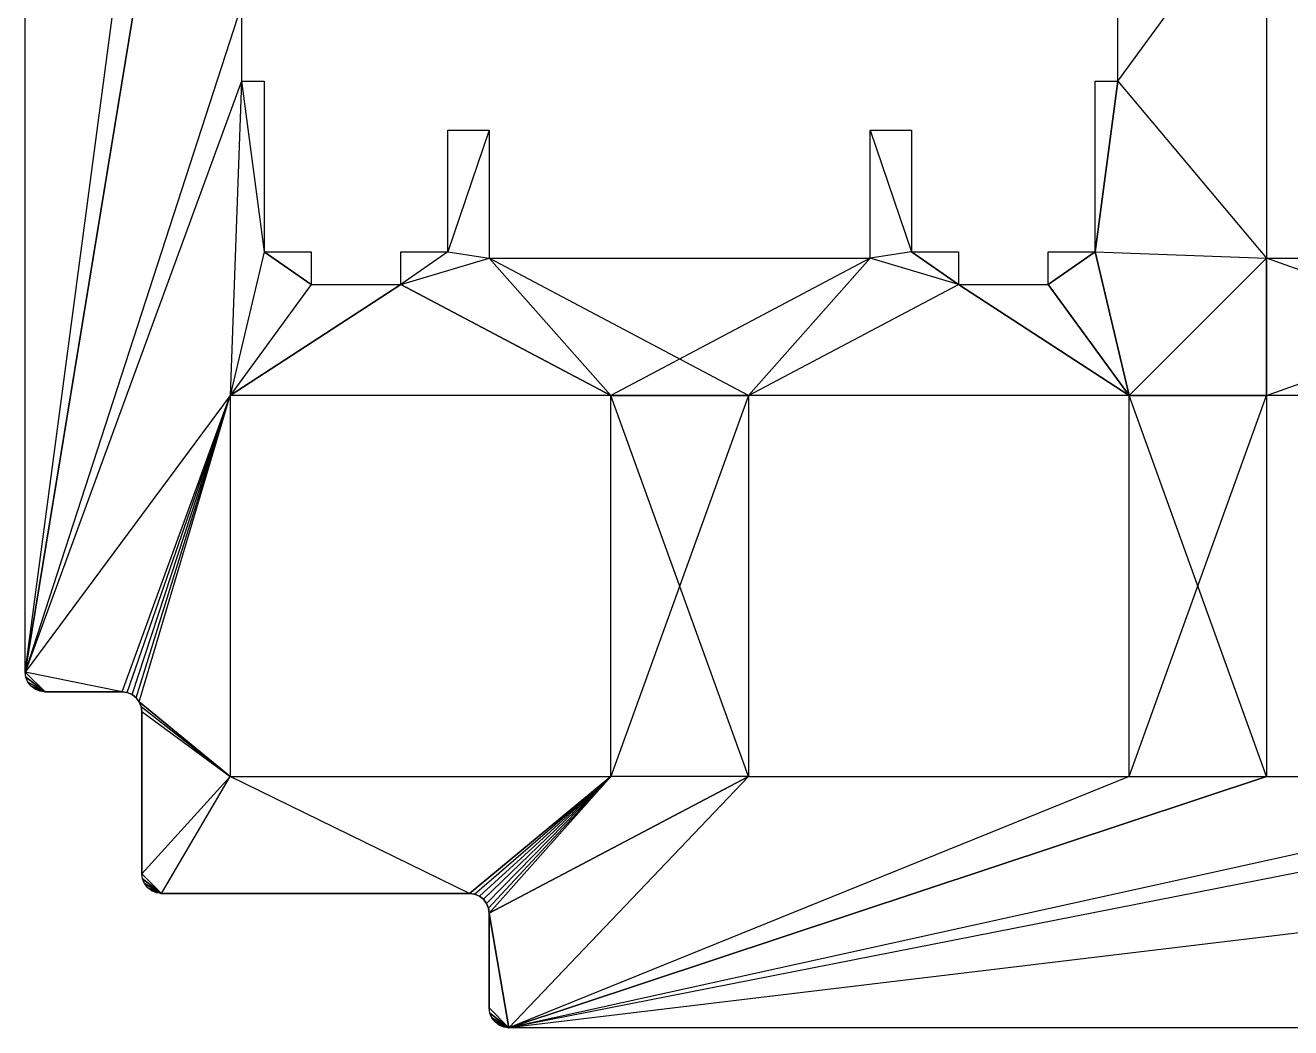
# Model space of a CAD drawing. Extents: x 0 to 157, y -131 to -5.
# Drawn here: x 0 to 44.85, y -130.69 to -95.17 of the extents above; entities that cross this region are included whole.
import ezdxf

# ---------------------------------------------------------------- set-up
doc = ezdxf.new("R2010")
doc.units = 0
doc.layers.add('NewKeebPlate_v2001', color=7, linetype='CONTINUOUS')

msp = doc.modelspace()

# ---------------------------------------------------------------- linework, layer by layer
at = {"layer": 'NewKeebPlate_v2001'}
for p, q in [((0, -118.095), (0, -10.7)), ((0, -118.095), (0, -10.7)), ((0, -118.095), (0, -10.7, 1.5)), ((0, -118.095, 1.5), (0, -10.7, 1.5)), ((0, -118.095), (0, -10.7, 1.5)), ((0, -118.095, 1.5), (0, -10.7, 1.5)), ((0, -118.095), (7.66642, -60.4162)), ((0, -118.095), (7.66642, -60.4162)), ((0, -118.095, 1.5), (7.66642, -60.4162, 1.5)), ((0, -118.095, 1.5), (7.66642, -60.4162, 1.5)), ((0, -118.095), (8.46295, -66.4625)), ((0, -118.095), (8.46295, -66.4625)), ((8.46295, -66.4625, 1.5), (0, -118.095, 1.5)), ((8.46295, -66.4625, 1.5), (0, -118.095, 1.5)), ((38.7188, -97.1571), (43.9985, -89.9247)), ((38.7188, -97.1571), (43.9985, -89.9247)), ((38.7188, -97.1571, 1.5), (43.9985, -89.9247, 1.5)), ((38.7188, -97.1571, 1.5), (43.9985, -89.9247, 1.5)), ((43.9985, -89.9247), (43.9985, -103.425)), ((43.9985, -89.9247), (43.9985, -103.425)), ((43.9985, -89.9247), (43.9985, -103.425, 1.5)), ((43.9985, -89.9247, 1.5), (43.9985, -103.425, 1.5)), ((43.9985, -89.9247), (43.9985, -103.425, 1.5)), ((43.9985, -89.9247, 1.5), (43.9985, -103.425, 1.5)), ((7.66642, -94.457), (0, -118.095)), ((7.66642, -94.457), (0, -118.095)), ((7.66642, -94.457, 1.5), (0, -118.095, 1.5)), ((7.66642, -94.457, 1.5), (0, -118.095, 1.5)), ((7.66642, -94.457), (7.66642, -97.1571)), ((7.66642, -94.457), (7.66642, -97.1571)), ((7.66642, -94.457), (7.66642, -97.1571, 1.5)), ((7.66642, -94.457, 1.5), (7.66642, -97.1571, 1.5)), ((7.66642, -94.457), (7.66642, -97.1571, 1.5)), ((7.66642, -94.457, 1.5), (7.66642, -97.1571, 1.5)), ((38.7188, -97.1571), (38.7188, -94.457)), ((38.7188, -97.1571), (38.7188, -94.457)), ((38.7188, -97.1571), (38.7188, -94.457, 1.5)), ((38.7188, -97.1571, 1.5), (38.7188, -94.457, 1.5)), ((38.7188, -97.1571), (38.7188, -94.457, 1.5)), ((38.7188, -97.1571, 1.5), (38.7188, -94.457, 1.5)), ((7.66642, -97.1571), (0, -118.095)), ((7.66642, -97.1571), (0, -118.095)), ((7.66642, -97.1571, 1.5), (0, -118.095, 1.5)), ((7.66642, -97.1571, 1.5), (0, -118.095, 1.5)), ((7.66642, -97.1571), (7.25754, -108.295)), ((7.66642, -97.1571), (7.25754, -108.295)), ((7.66642, -97.1571, 1.5), (7.25754, -108.295, 1.5)), ((7.66642, -97.1571, 1.5), (7.25754, -108.295, 1.5)), ((7.66642, -97.1571), (8.46295, -103.203)), ((7.66642, -97.1571), (8.46295, -103.203)), ((7.66642, -97.1571), (8.46295, -97.1571)), ((7.66642, -97.1571, 1.5), (7.66642, -97.1571)), ((7.66642, -97.1571), (8.46295, -97.1571)), ((7.66642, -97.1571), (8.46295, -97.1571, 1.5)), ((7.66642, -97.1571, 1.5), (8.46295, -97.1571, 1.5)), ((7.66642, -97.1571), (8.46295, -97.1571, 1.5)), ((7.66642, -97.1571, 1.5), (7.66642, -97.1571)), ((7.66642, -97.1571, 1.5), (8.46295, -97.1571, 1.5)), ((7.66642, -97.1571, 1.5), (8.46295, -103.203, 1.5)), ((7.66642, -97.1571, 1.5), (8.46295, -103.203, 1.5)), ((8.46295, -97.1571), (8.46295, -103.203)), ((8.46295, -97.1571, 1.5), (8.46295, -97.1571)), ((8.46295, -97.1571), (8.46295, -103.203)), ((8.46295, -97.1571), (8.46295, -103.203, 1.5)), ((8.46295, -97.1571, 1.5), (8.46295, -103.203, 1.5)), ((8.46295, -97.1571), (8.46295, -103.203, 1.5)), ((8.46295, -97.1571, 1.5), (8.46295, -97.1571)), ((8.46295, -97.1571, 1.5), (8.46295, -103.203, 1.5)), ((37.9232, -103.203), (38.7188, -97.1571)), ((37.9232, -97.1571), (38.7188, -97.1571)), ((37.9232, -103.203), (38.7188, -97.1571)), ((37.9232, -103.203), (37.9232, -97.1571)), ((37.9232, -97.1571, 1.5), (37.9232, -97.1571)), ((37.9232, -103.203), (37.9232, -97.1571)), ((37.9232, -103.203), (37.9232, -97.1571, 1.5)), ((37.9232, -103.203, 1.5), (37.9232, -97.1571, 1.5)), ((37.9232, -103.203), (37.9232, -97.1571, 1.5)), ((37.9232, -97.1571), (38.7188, -97.1571)), ((37.9232, -97.1571), (38.7188, -97.1571, 1.5)), ((37.9232, -97.1571, 1.5), (38.7188, -97.1571, 1.5)), ((37.9232, -97.1571), (38.7188, -97.1571, 1.5)), ((37.9232, -97.1571, 1.5), (37.9232, -97.1571)), ((38.7188, -97.1571, 1.5), (37.9232, -103.203, 1.5)), ((38.7188, -97.1571, 1.5), (37.9232, -103.203, 1.5)), ((37.9232, -97.1571, 1.5), (38.7188, -97.1571, 1.5)), ((37.9232, -103.203, 1.5), (37.9232, -97.1571, 1.5)), ((38.7188, -97.1571), (43.9985, -103.425)), ((38.7188, -97.1571), (43.9985, -103.425)), ((38.7188, -97.1571, 1.5), (38.7188, -97.1571)), ((38.7188, -97.1571, 1.5), (38.7188, -97.1571)), ((38.7188, -97.1571, 1.5), (43.9985, -103.425, 1.5)), ((38.7188, -97.1571, 1.5), (43.9985, -103.425, 1.5)), ((16.4428, -98.8929), (14.9722, -103.203)), ((14.9722, -103.203), (14.9722, -98.8929)), ((14.9722, -98.8929), (16.4428, -98.8929)), ((16.4428, -98.8929), (14.9722, -103.203)), ((14.9722, -98.8929, 1.5), (14.9722, -98.8929)), ((14.9722, -103.203), (14.9722, -98.8929)), ((14.9722, -103.203), (14.9722, -98.8929, 1.5)), ((14.9722, -103.203, 1.5), (14.9722, -98.8929, 1.5)), ((14.9722, -103.203), (14.9722, -98.8929, 1.5)), ((14.9722, -98.8929), (16.4428, -98.8929)), ((14.9722, -98.8929), (16.4428, -98.8929, 1.5)), ((14.9722, -98.8929, 1.5), (16.4428, -98.8929, 1.5)), ((14.9722, -98.8929), (16.4428, -98.8929, 1.5)), ((14.9722, -98.8929, 1.5), (14.9722, -98.8929)), ((16.4428, -98.8929, 1.5), (14.9722, -103.203, 1.5)), ((16.4428, -98.8929, 1.5), (14.9722, -103.203, 1.5)), ((14.9722, -98.8929, 1.5), (16.4428, -98.8929, 1.5)), ((14.9722, -103.203, 1.5), (14.9722, -98.8929, 1.5)), ((16.4428, -98.8929), (16.4428, -103.425)), ((16.4428, -98.8929, 1.5), (16.4428, -98.8929)), ((16.4428, -98.8929), (16.4428, -103.425)), ((16.4428, -98.8929), (16.4428, -103.425, 1.5)), ((16.4428, -98.8929, 1.5), (16.4428, -103.425, 1.5)), ((16.4428, -98.8929), (16.4428, -103.425, 1.5)), ((16.4428, -98.8929, 1.5), (16.4428, -98.8929)), ((16.4428, -98.8929, 1.5), (16.4428, -103.425, 1.5)), ((29.9434, -103.425), (29.9434, -98.8929)), ((29.9434, -98.8929), (31.414, -103.203)), ((29.9434, -98.8929), (31.414, -103.203)), ((29.9434, -98.8929), (31.414, -98.8929)), ((29.9434, -98.8929, 1.5), (29.9434, -98.8929)), ((29.9434, -103.425), (29.9434, -98.8929)), ((29.9434, -103.425), (29.9434, -98.8929, 1.5)), ((29.9434, -103.425, 1.5), (29.9434, -98.8929, 1.5)), ((29.9434, -103.425), (29.9434, -98.8929, 1.5)), ((29.9434, -98.8929), (31.414, -98.8929)), ((29.9434, -98.8929), (31.414, -98.8929, 1.5)), ((29.9434, -98.8929, 1.5), (31.414, -98.8929, 1.5)), ((29.9434, -98.8929), (31.414, -98.8929, 1.5)), ((29.9434, -98.8929, 1.5), (29.9434, -98.8929)), ((29.9434, -98.8929, 1.5), (31.414, -98.8929, 1.5)), ((29.9434, -98.8929, 1.5), (31.414, -103.203, 1.5)), ((29.9434, -98.8929, 1.5), (31.414, -103.203, 1.5)), ((29.9434, -103.425, 1.5), (29.9434, -98.8929, 1.5)), ((31.414, -98.8929), (31.414, -103.203)), ((31.414, -98.8929, 1.5), (31.414, -98.8929)), ((31.414, -98.8929), (31.414, -103.203)), ((31.414, -98.8929), (31.414, -103.203, 1.5)), ((31.414, -98.8929, 1.5), (31.414, -103.203, 1.5)), ((31.414, -98.8929), (31.414, -103.203, 1.5)), ((31.414, -98.8929, 1.5), (31.414, -98.8929)), ((31.414, -98.8929, 1.5), (31.414, -103.203, 1.5)), ((8.46295, -103.203), (7.25754, -108.295)), ((8.46295, -103.203), (7.25754, -108.295)), ((8.46295, -103.203, 1.5), (7.25754, -108.295, 1.5)), ((8.46295, -103.203, 1.5), (7.25754, -108.295, 1.5)), ((8.46295, -103.203), (10.1264, -104.361)), ((8.46295, -103.203), (10.1264, -104.361)), ((8.46295, -103.203), (10.1264, -103.203)), ((8.46295, -103.203, 1.5), (8.46295, -103.203)), ((8.46295, -103.203), (10.1264, -103.203)), ((8.46295, -103.203), (10.1264, -103.203, 1.5)), ((8.46295, -103.203, 1.5), (10.1264, -103.203, 1.5)), ((8.46295, -103.203), (10.1264, -103.203, 1.5)), ((8.46295, -103.203, 1.5), (8.46295, -103.203)), ((10.1264, -104.361, 1.5), (8.46295, -103.203, 1.5)), ((8.46295, -103.203, 1.5), (10.1264, -103.203, 1.5)), ((10.1264, -104.361, 1.5), (8.46295, -103.203, 1.5)), ((10.1264, -103.203), (10.1264, -104.361)), ((10.1264, -103.203, 1.5), (10.1264, -103.203)), ((10.1264, -103.203), (10.1264, -104.361)), ((10.1264, -103.203), (10.1264, -104.361, 1.5)), ((10.1264, -103.203, 1.5), (10.1264, -104.361, 1.5)), ((10.1264, -103.203), (10.1264, -104.361, 1.5)), ((10.1264, -103.203, 1.5), (10.1264, -103.203)), ((10.1264, -103.203, 1.5), (10.1264, -104.361, 1.5)), ((14.9722, -103.203), (13.3087, -104.361)), ((13.3087, -104.361), (13.3087, -103.203)), ((13.3087, -103.203), (14.9722, -103.203)), ((14.9722, -103.203), (13.3087, -104.361)), ((13.3087, -103.203, 1.5), (13.3087, -103.203)), ((13.3087, -104.361), (13.3087, -103.203)), ((13.3087, -104.361), (13.3087, -103.203, 1.5)), ((13.3087, -104.361, 1.5), (13.3087, -103.203, 1.5)), ((13.3087, -104.361), (13.3087, -103.203, 1.5)), ((13.3087, -103.203), (14.9722, -103.203)), ((13.3087, -103.203), (14.9722, -103.203, 1.5)), ((13.3087, -103.203, 1.5), (14.9722, -103.203, 1.5)), ((13.3087, -103.203), (14.9722, -103.203, 1.5)), ((13.3087, -103.203, 1.5), (13.3087, -103.203)), ((14.9722, -103.203, 1.5), (13.3087, -104.361, 1.5)), ((14.9722, -103.203, 1.5), (13.3087, -104.361, 1.5)), ((13.3087, -103.203, 1.5), (14.9722, -103.203, 1.5)), ((13.3087, -104.361, 1.5), (13.3087, -103.203, 1.5)), ((13.3087, -104.361), (16.4428, -103.425)), ((13.3087, -104.361), (16.4428, -103.425)), ((13.3087, -104.361, 1.5), (16.4428, -103.425, 1.5)), ((13.3087, -104.361, 1.5), (16.4428, -103.425, 1.5)), ((14.9722, -103.203), (16.4428, -103.425)), ((14.9722, -103.203), (16.4428, -103.425)), ((14.9722, -103.203, 1.5), (14.9722, -103.203)), ((14.9722, -103.203, 1.5), (14.9722, -103.203)), ((14.9722, -103.203, 1.5), (16.4428, -103.425, 1.5)), ((14.9722, -103.203, 1.5), (16.4428, -103.425, 1.5)), ((16.4428, -103.425), (20.7581, -108.295)), ((16.4428, -103.425), (20.7581, -108.295)), ((16.4428, -103.425), (29.9434, -103.425)), ((16.4428, -103.425, 1.5), (16.4428, -103.425)), ((16.4428, -103.425), (29.9434, -103.425)), ((16.4428, -103.425), (29.9434, -103.425, 1.5)), ((16.4428, -103.425, 1.5), (29.9434, -103.425, 1.5)), ((16.4428, -103.425), (29.9434, -103.425, 1.5)), ((16.4428, -103.425, 1.5), (16.4428, -103.425)), ((16.4428, -103.425, 1.5), (20.7581, -108.295, 1.5)), ((25.628, -108.295, 1.5), (16.4428, -103.425, 1.5)), ((16.4428, -103.425, 1.5), (29.9434, -103.425, 1.5)), ((25.628, -108.295, 1.5), (16.4428, -103.425, 1.5)), ((16.4428, -103.425, 1.5), (20.7581, -108.295, 1.5)), ((29.9434, -103.425), (20.7581, -108.295)), ((29.9434, -103.425), (20.7581, -108.295)), ((25.628, -108.295), (29.9434, -103.425)), ((25.628, -108.295), (29.9434, -103.425)), ((25.628, -108.295, 1.5), (29.9434, -103.425, 1.5)), ((25.628, -108.295, 1.5), (29.9434, -103.425, 1.5)), ((31.414, -103.203), (29.9434, -103.425)), ((31.414, -103.203), (29.9434, -103.425)), ((31.414, -103.203, 1.5), (29.9434, -103.425, 1.5)), ((31.414, -103.203, 1.5), (29.9434, -103.425, 1.5)), ((33.0775, -104.361), (29.9434, -103.425)), ((33.0775, -104.361), (29.9434, -103.425)), ((29.9434, -103.425, 1.5), (29.9434, -103.425)), ((29.9434, -103.425, 1.5), (29.9434, -103.425)), ((33.0775, -104.361, 1.5), (29.9434, -103.425, 1.5)), ((33.0775, -104.361, 1.5), (29.9434, -103.425, 1.5)), ((31.414, -103.203), (33.0775, -104.361)), ((31.414, -103.203), (33.0775, -104.361)), ((31.414, -103.203), (33.0775, -103.203)), ((31.414, -103.203, 1.5), (31.414, -103.203)), ((31.414, -103.203), (33.0775, -103.203)), ((31.414, -103.203), (33.0775, -103.203, 1.5)), ((31.414, -103.203, 1.5), (33.0775, -103.203, 1.5)), ((31.414, -103.203), (33.0775, -103.203, 1.5)), ((31.414, -103.203, 1.5), (31.414, -103.203)), ((33.0775, -104.361, 1.5), (31.414, -103.203, 1.5)), ((31.414, -103.203, 1.5), (33.0775, -103.203, 1.5)), ((33.0775, -104.361, 1.5), (31.414, -103.203, 1.5)), ((33.0775, -103.203), (33.0775, -104.361)), ((33.0775, -103.203, 1.5), (33.0775, -103.203)), ((33.0775, -103.203), (33.0775, -104.361)), ((33.0775, -103.203), (33.0775, -104.361, 1.5)), ((33.0775, -103.203, 1.5), (33.0775, -104.361, 1.5)), ((33.0775, -103.203), (33.0775, -104.361, 1.5)), ((33.0775, -103.203, 1.5), (33.0775, -103.203)), ((33.0775, -103.203, 1.5), (33.0775, -104.361, 1.5)), ((36.2597, -104.361), (37.9232, -103.203)), ((36.2597, -103.203), (37.9232, -103.203)), ((36.2597, -104.361), (37.9232, -103.203)), ((36.2597, -104.361), (36.2597, -103.203)), ((36.2597, -103.203, 1.5), (36.2597, -103.203)), ((36.2597, -104.361), (36.2597, -103.203)), ((36.2597, -104.361), (36.2597, -103.203, 1.5)), ((36.2597, -104.361, 1.5), (36.2597, -103.203, 1.5)), ((36.2597, -104.361), (36.2597, -103.203, 1.5)), ((36.2597, -103.203), (37.9232, -103.203)), ((36.2597, -103.203), (37.9232, -103.203, 1.5)), ((36.2597, -103.203, 1.5), (37.9232, -103.203, 1.5)), ((36.2597, -103.203), (37.9232, -103.203, 1.5)), ((36.2597, -103.203, 1.5), (36.2597, -103.203)), ((37.9232, -103.203, 1.5), (36.2597, -104.361, 1.5)), ((36.2597, -104.361, 1.5), (36.2597, -103.203, 1.5)), ((37.9232, -103.203, 1.5), (36.2597, -104.361, 1.5)), ((36.2597, -103.203, 1.5), (37.9232, -103.203, 1.5)), ((37.9232, -103.203), (43.9985, -103.425)), ((37.9232, -103.203), (39.1286, -108.295)), ((37.9232, -103.203), (39.1286, -108.295)), ((37.9232, -103.203), (43.9985, -103.425)), ((37.9232, -103.203, 1.5), (37.9232, -103.203)), ((37.9232, -103.203, 1.5), (37.9232, -103.203)), ((39.1286, -108.295, 1.5), (37.9232, -103.203, 1.5)), ((37.9232, -103.203, 1.5), (43.9985, -103.425, 1.5)), ((37.9232, -103.203, 1.5), (43.9985, -103.425, 1.5)), ((39.1286, -108.295, 1.5), (37.9232, -103.203, 1.5)), ((39.1286, -108.295), (43.9985, -103.425)), ((39.1286, -108.295), (43.9985, -103.425)), ((43.9985, -103.425, 1.5), (39.1286, -108.295, 1.5)), ((43.9985, -103.425, 1.5), (39.1286, -108.295, 1.5)), ((43.9985, -103.425), (43.9985, -108.295)), ((43.9985, -108.295), (57.4991, -103.425)), ((43.9985, -103.425), (43.9985, -108.295)), ((43.9985, -103.425), (57.4991, -103.425)), ((43.9985, -108.295), (57.4991, -103.425)), ((43.9985, -103.425, 1.5), (43.9985, -103.425)), ((43.9985, -103.425), (57.4991, -103.425)), ((43.9985, -103.425), (57.4991, -103.425, 1.5)), ((43.9985, -103.425, 1.5), (57.4991, -103.425, 1.5)), ((43.9985, -103.425), (57.4991, -103.425, 1.5)), ((43.9985, -103.425, 1.5), (43.9985, -103.425)), ((43.9985, -108.295, 1.5), (43.9985, -103.425, 1.5)), ((57.4991, -108.295, 1.5), (43.9985, -103.425, 1.5)), ((43.9985, -108.295, 1.5), (43.9985, -103.425, 1.5)), ((43.9985, -103.425, 1.5), (57.4991, -103.425, 1.5)), ((57.4991, -108.295, 1.5), (43.9985, -103.425, 1.5)), ((10.1264, -104.361), (7.25754, -108.295)), ((10.1264, -104.361), (7.25754, -108.295)), ((7.25754, -108.295), (13.3087, -104.361)), ((7.25754, -108.295), (13.3087, -104.361)), ((13.3087, -104.361, 1.5), (7.25754, -108.295, 1.5)), ((10.1264, -104.361, 1.5), (7.25754, -108.295, 1.5)), ((13.3087, -104.361, 1.5), (7.25754, -108.295, 1.5)), ((10.1264, -104.361, 1.5), (7.25754, -108.295, 1.5)), ((10.1264, -104.361), (13.3087, -104.361)), ((10.1264, -104.361, 1.5), (10.1264, -104.361)), ((10.1264, -104.361), (13.3087, -104.361)), ((10.1264, -104.361), (13.3087, -104.361, 1.5)), ((10.1264, -104.361, 1.5), (13.3087, -104.361, 1.5)), ((10.1264, -104.361), (13.3087, -104.361, 1.5)), ((10.1264, -104.361, 1.5), (10.1264, -104.361)), ((10.1264, -104.361, 1.5), (13.3087, -104.361, 1.5)), ((13.3087, -104.361), (20.7581, -108.295)), ((13.3087, -104.361), (20.7581, -108.295)), ((13.3087, -104.361, 1.5), (13.3087, -104.361)), ((13.3087, -104.361, 1.5), (13.3087, -104.361)), ((20.7581, -108.295, 1.5), (13.3087, -104.361, 1.5)), ((20.7581, -108.295, 1.5), (13.3087, -104.361, 1.5)), ((25.628, -108.295), (33.0775, -104.361)), ((25.628, -108.295), (33.0775, -104.361)), ((25.628, -108.295, 1.5), (33.0775, -104.361, 1.5)), ((25.628, -108.295, 1.5), (33.0775, -104.361, 1.5)), ((33.0775, -104.361), (39.1286, -108.295)), ((33.0775, -104.361), (39.1286, -108.295)), ((33.0775, -104.361), (36.2597, -104.361)), ((33.0775, -104.361, 1.5), (33.0775, -104.361)), ((33.0775, -104.361), (36.2597, -104.361)), ((33.0775, -104.361), (36.2597, -104.361, 1.5)), ((33.0775, -104.361, 1.5), (36.2597, -104.361, 1.5)), ((33.0775, -104.361), (36.2597, -104.361, 1.5)), ((33.0775, -104.361, 1.5), (33.0775, -104.361)), ((39.1286, -108.295, 1.5), (33.0775, -104.361, 1.5)), ((33.0775, -104.361, 1.5), (36.2597, -104.361, 1.5)), ((39.1286, -108.295, 1.5), (33.0775, -104.361, 1.5)), ((36.2597, -104.361), (39.1286, -108.295)), ((36.2597, -104.361), (39.1286, -108.295)), ((36.2597, -104.361, 1.5), (36.2597, -104.361)), ((36.2597, -104.361, 1.5), (36.2597, -104.361)), ((39.1286, -108.295, 1.5), (36.2597, -104.361, 1.5)), ((39.1286, -108.295, 1.5), (36.2597, -104.361, 1.5)), ((7.25754, -108.295), (0, -118.095)), ((7.25754, -108.295), (0, -118.095)), ((7.25754, -108.295, 1.5), (0, -118.095, 1.5)), ((7.25754, -108.295, 1.5), (0, -118.095, 1.5)), ((3.43269, -118.795), (7.25754, -108.295)), ((3.43269, -118.795), (7.25754, -108.295)), ((3.43269, -118.795, 1.5), (7.25754, -108.295, 1.5)), ((3.43269, -118.795, 1.5), (7.25754, -108.295, 1.5)), ((3.61386, -118.819), (7.25754, -108.295)), ((3.61386, -118.819), (7.25754, -108.295)), ((3.61386, -118.819, 1.5), (7.25754, -108.295, 1.5)), ((3.61386, -118.819, 1.5), (7.25754, -108.295, 1.5)), ((3.78269, -118.888), (7.25754, -108.295)), ((3.78269, -118.888), (7.25754, -108.295)), ((3.78269, -118.888, 1.5), (7.25754, -108.295, 1.5)), ((3.78269, -118.888, 1.5), (7.25754, -108.295, 1.5)), ((3.92766, -119), (7.25754, -108.295)), ((3.92766, -119), (7.25754, -108.295)), ((3.92766, -119, 1.5), (7.25754, -108.295, 1.5)), ((3.92766, -119, 1.5), (7.25754, -108.295, 1.5)), ((4.03891, -119.145), (7.25754, -108.295)), ((4.03891, -119.145), (7.25754, -108.295)), ((4.03891, -119.145, 1.5), (7.25754, -108.295, 1.5)), ((4.03891, -119.145, 1.5), (7.25754, -108.295, 1.5)), ((7.25754, -108.295), (7.25754, -121.796)), ((20.7581, -108.295), (7.25754, -108.295)), ((7.25754, -108.295), (7.25754, -121.796)), ((7.25754, -108.295), (7.25754, -121.796, 1.5)), ((7.25754, -108.295, 1.5), (7.25754, -121.796, 1.5)), ((7.25754, -108.295), (7.25754, -121.796, 1.5)), ((7.25754, -108.295), (7.25754, -108.295, 1.5)), ((7.25754, -108.295), (7.25754, -108.295, 1.5)), ((20.7581, -108.295), (7.25754, -108.295)), ((20.7581, -108.295), (7.25754, -108.295, 1.5)), ((20.7581, -108.295, 1.5), (7.25754, -108.295, 1.5)), ((20.7581, -108.295), (7.25754, -108.295, 1.5)), ((7.25754, -108.295, 1.5), (7.25754, -121.796, 1.5)), ((20.7581, -108.295, 1.5), (7.25754, -108.295, 1.5)), ((20.7581, -121.796), (20.7581, -108.295)), ((20.7581, -108.295), (25.628, -108.295)), ((25.628, -108.295), (20.7581, -121.796)), ((25.628, -108.295), (20.7581, -121.796)), ((20.7581, -108.295), (25.628, -108.295)), ((20.7581, -108.295, 1.5), (20.7581, -108.295)), ((20.7581, -121.796), (20.7581, -108.295)), ((20.7581, -121.796), (20.7581, -108.295, 1.5)), ((20.7581, -121.796, 1.5), (20.7581, -108.295, 1.5)), ((20.7581, -121.796), (20.7581, -108.295, 1.5)), ((20.7581, -108.295, 1.5), (20.7581, -108.295)), ((20.7581, -121.796, 1.5), (20.7581, -108.295, 1.5)), ((25.628, -121.796, 1.5), (20.7581, -108.295, 1.5)), ((25.628, -108.295, 1.5), (20.7581, -108.295, 1.5)), ((25.628, -121.796, 1.5), (20.7581, -108.295, 1.5)), ((25.628, -108.295, 1.5), (20.7581, -108.295, 1.5)), ((25.628, -108.295), (25.628, -121.796)), ((39.1286, -108.295), (25.628, -108.295)), ((25.628, -108.295), (25.628, -121.796)), ((25.628, -108.295), (25.628, -121.796, 1.5)), ((25.628, -108.295, 1.5), (25.628, -121.796, 1.5)), ((25.628, -108.295), (25.628, -121.796, 1.5)), ((25.628, -108.295), (25.628, -108.295, 1.5)), ((25.628, -108.295), (25.628, -108.295, 1.5)), ((39.1286, -108.295), (25.628, -108.295)), ((39.1286, -108.295), (25.628, -108.295, 1.5)), ((39.1286, -108.295, 1.5), (25.628, -108.295, 1.5)), ((39.1286, -108.295), (25.628, -108.295, 1.5)), ((25.628, -108.295, 1.5), (25.628, -121.796, 1.5)), ((39.1286, -108.295, 1.5), (25.628, -108.295, 1.5)), ((39.1286, -121.796), (43.9985, -108.295)), ((39.1286, -108.295), (43.9985, -108.295)), ((39.1286, -121.796), (43.9985, -108.295)), ((39.1286, -121.796), (39.1286, -108.295)), ((39.1286, -108.295), (43.9985, -108.295)), ((39.1286, -108.295, 1.5), (39.1286, -108.295)), ((39.1286, -121.796), (39.1286, -108.295)), ((39.1286, -121.796), (39.1286, -108.295, 1.5)), ((39.1286, -121.796, 1.5), (39.1286, -108.295, 1.5)), ((39.1286, -121.796), (39.1286, -108.295, 1.5)), ((39.1286, -108.295, 1.5), (39.1286, -108.295)), ((39.1286, -121.796, 1.5), (39.1286, -108.295, 1.5)), ((43.9985, -121.796, 1.5), (39.1286, -108.295, 1.5)), ((43.9985, -108.295, 1.5), (39.1286, -108.295, 1.5)), ((43.9985, -121.796, 1.5), (39.1286, -108.295, 1.5)), ((43.9985, -108.295, 1.5), (39.1286, -108.295, 1.5)), ((43.9985, -108.295), (43.9985, -121.796)), ((57.4991, -108.295), (43.9985, -108.295)), ((43.9985, -108.295), (43.9985, -121.796)), ((43.9985, -108.295), (43.9985, -121.796, 1.5)), ((43.9985, -108.295, 1.5), (43.9985, -121.796, 1.5)), ((43.9985, -108.295), (43.9985, -121.796, 1.5)), ((43.9985, -108.295), (43.9985, -108.295, 1.5)), ((43.9985, -108.295), (43.9985, -108.295, 1.5)), ((57.4991, -108.295), (43.9985, -108.295)), ((57.4991, -108.295), (43.9985, -108.295, 1.5)), ((57.4991, -108.295, 1.5), (43.9985, -108.295, 1.5)), ((57.4991, -108.295), (43.9985, -108.295, 1.5)), ((43.9985, -108.295, 1.5), (43.9985, -121.796, 1.5)), ((57.4991, -108.295, 1.5), (43.9985, -108.295, 1.5)), ((3.43269, -118.795), (0, -118.095)), ((0.7, -118.795), (0, -118.095)), ((3.43269, -118.795), (0, -118.095)), ((0.02385, -118.276), (0, -118.095)), ((0.7, -118.795), (0, -118.095)), ((0.02385, -118.276), (0, -118.095)), ((0.02385, -118.276, 1.5), (0, -118.095)), ((0, -118.095, 1.5), (0, -118.095)), ((0.02385, -118.276, 1.5), (0, -118.095)), ((0.02385, -118.276, 1.5), (0, -118.095, 1.5)), ((0, -118.095, 1.5), (0, -118.095)), ((0.02385, -118.276, 1.5), (0, -118.095, 1.5)), ((0.7, -118.795, 1.5), (0, -118.095, 1.5)), ((3.43269, -118.795, 1.5), (0, -118.095, 1.5)), ((0.7, -118.795, 1.5), (0, -118.095, 1.5)), ((3.43269, -118.795, 1.5), (0, -118.095, 1.5)), ((0.7, -118.795), (0.02385, -118.276)), ((0.09378, -118.445), (0.02385, -118.276)), ((0.7, -118.795), (0.02385, -118.276)), ((0.09378, -118.445), (0.02385, -118.276)), ((0.09378, -118.445, 1.5), (0.02385, -118.276)), ((0.02385, -118.276, 1.5), (0.02385, -118.276)), ((0.09378, -118.445, 1.5), (0.02385, -118.276)), ((0.09378, -118.445, 1.5), (0.02385, -118.276, 1.5)), ((0.02385, -118.276, 1.5), (0.02385, -118.276)), ((0.02385, -118.276, 1.5), (0.7, -118.795, 1.5)), ((0.02385, -118.276, 1.5), (0.7, -118.795, 1.5)), ((0.09378, -118.445, 1.5), (0.02385, -118.276, 1.5)), ((0.7, -118.795), (0.09378, -118.445)), ((0.20503, -118.59), (0.09378, -118.445)), ((0.7, -118.795), (0.09378, -118.445)), ((0.20503, -118.59), (0.09378, -118.445)), ((0.20503, -118.59, 1.5), (0.09378, -118.445)), ((0.09378, -118.445, 1.5), (0.09378, -118.445)), ((0.20503, -118.59, 1.5), (0.09378, -118.445)), ((0.20503, -118.59, 1.5), (0.09378, -118.445, 1.5)), ((0.09378, -118.445, 1.5), (0.09378, -118.445)), ((0.09378, -118.445, 1.5), (0.7, -118.795, 1.5)), ((0.09378, -118.445, 1.5), (0.7, -118.795, 1.5)), ((0.20503, -118.59, 1.5), (0.09378, -118.445, 1.5)), ((0.7, -118.795), (0.20503, -118.59)), ((0.35, -118.701), (0.20503, -118.59)), ((0.7, -118.795), (0.20503, -118.59)), ((0.35, -118.701), (0.20503, -118.59)), ((0.35, -118.701, 1.5), (0.20503, -118.59)), ((0.20503, -118.59, 1.5), (0.20503, -118.59)), ((0.35, -118.701, 1.5), (0.20503, -118.59)), ((0.35, -118.701, 1.5), (0.20503, -118.59, 1.5)), ((0.20503, -118.59, 1.5), (0.20503, -118.59)), ((0.20503, -118.59, 1.5), (0.7, -118.795, 1.5)), ((0.20503, -118.59, 1.5), (0.7, -118.795, 1.5)), ((0.35, -118.701, 1.5), (0.20503, -118.59, 1.5)), ((0.7, -118.795), (0.35, -118.701)), ((0.51883, -118.771), (0.35, -118.701)), ((0.7, -118.795), (0.35, -118.701)), ((0.51883, -118.771), (0.35, -118.701)), ((0.51883, -118.771, 1.5), (0.35, -118.701)), ((0.35, -118.701, 1.5), (0.35, -118.701)), ((0.51883, -118.771, 1.5), (0.35, -118.701)), ((0.51883, -118.771, 1.5), (0.35, -118.701, 1.5)), ((0.35, -118.701, 1.5), (0.35, -118.701)), ((0.35, -118.701, 1.5), (0.7, -118.795, 1.5)), ((0.35, -118.701, 1.5), (0.7, -118.795, 1.5)), ((0.51883, -118.771, 1.5), (0.35, -118.701, 1.5)), ((0.7, -118.795), (0.51883, -118.771)), ((0.7, -118.795), (0.51883, -118.771)), ((0.7, -118.795, 1.5), (0.51883, -118.771)), ((0.51883, -118.771, 1.5), (0.51883, -118.771)), ((0.7, -118.795, 1.5), (0.51883, -118.771)), ((0.7, -118.795, 1.5), (0.51883, -118.771, 1.5)), ((0.51883, -118.771, 1.5), (0.51883, -118.771)), ((0.7, -118.795, 1.5), (0.51883, -118.771, 1.5)), ((3.43269, -118.795), (0.7, -118.795)), ((0.7, -118.795), (0.7, -118.795, 1.5)), ((3.43269, -118.795, 1.5), (0.7, -118.795, 1.5)), ((0.7, -118.795, 1.5), (3.43269, -118.795)), ((3.43269, -118.795), (0.7, -118.795)), ((0.7, -118.795, 1.5), (3.43269, -118.795)), ((0.7, -118.795), (0.7, -118.795, 1.5)), ((3.43269, -118.795, 1.5), (0.7, -118.795, 1.5)), ((3.61386, -118.819, 1.5), (3.43269, -118.795, 1.5)), ((3.43269, -118.795, 1.5), (3.43269, -118.795)), ((3.43269, -118.795), (3.61386, -118.819, 1.5)), ((3.43269, -118.795), (3.61386, -118.819, 1.5)), ((3.61386, -118.819), (3.43269, -118.795)), ((3.61386, -118.819), (3.43269, -118.795)), ((3.43269, -118.795, 1.5), (3.43269, -118.795)), ((3.61386, -118.819, 1.5), (3.43269, -118.795, 1.5)), ((3.61386, -118.819), (3.61386, -118.819, 1.5)), ((3.78269, -118.888), (3.61386, -118.819)), ((3.78269, -118.888, 1.5), (3.61386, -118.819, 1.5)), ((3.61386, -118.819), (3.61386, -118.819, 1.5)), ((3.61386, -118.819), (3.78269, -118.888, 1.5)), ((3.61386, -118.819), (3.78269, -118.888, 1.5)), ((3.78269, -118.888), (3.61386, -118.819)), ((3.78269, -118.888, 1.5), (3.61386, -118.819, 1.5)), ((3.92766, -119), (3.78269, -118.888)), ((3.78269, -118.888), (3.78269, -118.888, 1.5)), ((3.92766, -119, 1.5), (3.78269, -118.888, 1.5)), ((3.78269, -118.888), (3.78269, -118.888, 1.5)), ((3.78269, -118.888), (3.92766, -119, 1.5)), ((3.78269, -118.888), (3.92766, -119, 1.5)), ((3.92766, -119), (3.78269, -118.888)), ((3.92766, -119, 1.5), (3.78269, -118.888, 1.5)), ((4.03891, -119.145), (3.92766, -119)), ((3.92766, -119), (3.92766, -119, 1.5)), ((4.03891, -119.145, 1.5), (3.92766, -119, 1.5)), ((3.92766, -119), (3.92766, -119, 1.5)), ((3.92766, -119), (4.03891, -119.145, 1.5)), ((3.92766, -119), (4.03891, -119.145, 1.5)), ((4.03891, -119.145), (3.92766, -119)), ((4.03891, -119.145, 1.5), (3.92766, -119, 1.5)), ((7.25754, -121.796), (4.03891, -119.145)), ((7.25754, -121.796), (4.03891, -119.145)), ((4.10884, -119.314), (4.03891, -119.145)), ((4.03891, -119.145), (4.03891, -119.145, 1.5)), ((4.10884, -119.314, 1.5), (4.03891, -119.145, 1.5)), ((4.03891, -119.145), (4.03891, -119.145, 1.5)), ((4.03891, -119.145), (4.10884, -119.314, 1.5)), ((4.03891, -119.145), (4.10884, -119.314, 1.5)), ((4.10884, -119.314), (4.03891, -119.145)), ((4.03891, -119.145, 1.5), (7.25754, -121.796, 1.5)), ((4.03891, -119.145, 1.5), (7.25754, -121.796, 1.5)), ((4.10884, -119.314, 1.5), (4.03891, -119.145, 1.5)), ((4.10884, -119.314), (7.25754, -121.796)), ((4.10884, -119.314), (7.25754, -121.796)), ((4.13269, -119.495), (4.10884, -119.314)), ((4.10884, -119.314), (4.10884, -119.314, 1.5)), ((4.13269, -119.495, 1.5), (4.10884, -119.314, 1.5)), ((4.10884, -119.314), (4.10884, -119.314, 1.5)), ((4.10884, -119.314), (4.13269, -119.495, 1.5)), ((4.10884, -119.314), (4.13269, -119.495, 1.5)), ((4.13269, -119.495), (4.10884, -119.314)), ((4.10884, -119.314, 1.5), (7.25754, -121.796, 1.5)), ((4.10884, -119.314, 1.5), (7.25754, -121.796, 1.5)), ((4.13269, -119.495, 1.5), (4.10884, -119.314, 1.5)), ((4.13269, -125.239), (4.13269, -119.495)), ((4.13269, -119.495), (7.25754, -121.796)), ((4.13269, -119.495), (7.25754, -121.796)), ((4.13269, -125.239, 1.5), (4.13269, -119.495, 1.5)), ((4.13269, -119.495, 1.5), (4.13269, -125.239)), ((4.13269, -125.239), (4.13269, -119.495)), ((4.13269, -119.495, 1.5), (4.13269, -125.239)), ((4.13269, -119.495, 1.5), (4.13269, -119.495)), ((4.13269, -119.495, 1.5), (4.13269, -119.495)), ((4.13269, -119.495, 1.5), (7.25754, -121.796, 1.5)), ((4.13269, -119.495, 1.5), (7.25754, -121.796, 1.5)), ((4.13269, -125.239, 1.5), (4.13269, -119.495, 1.5)), ((4.13269, -125.239), (7.25754, -121.796)), ((4.13269, -125.239), (7.25754, -121.796)), ((4.13269, -125.239, 1.5), (7.25754, -121.796, 1.5)), ((4.13269, -125.239, 1.5), (7.25754, -121.796, 1.5)), ((4.83269, -125.939), (7.25754, -121.796)), ((4.83269, -125.939), (7.25754, -121.796)), ((4.83269, -125.939, 1.5), (7.25754, -121.796, 1.5)), ((4.83269, -125.939, 1.5), (7.25754, -121.796, 1.5)), ((7.25754, -121.796), (20.7581, -121.796)), ((15.7428, -125.939), (7.25754, -121.796)), ((15.7428, -125.939), (7.25754, -121.796)), ((7.25754, -121.796, 1.5), (7.25754, -121.796)), ((7.25754, -121.796), (20.7581, -121.796)), ((7.25754, -121.796), (20.7581, -121.796, 1.5)), ((7.25754, -121.796, 1.5), (20.7581, -121.796, 1.5)), ((7.25754, -121.796), (20.7581, -121.796, 1.5)), ((7.25754, -121.796, 1.5), (7.25754, -121.796)), ((15.7428, -125.939, 1.5), (7.25754, -121.796, 1.5)), ((7.25754, -121.796, 1.5), (20.7581, -121.796, 1.5)), ((15.7428, -125.939, 1.5), (7.25754, -121.796, 1.5)), ((20.7581, -121.796), (15.7428, -125.939)), ((20.7581, -121.796), (15.7428, -125.939)), ((15.7428, -125.939, 1.5), (20.7581, -121.796, 1.5)), ((15.7428, -125.939, 1.5), (20.7581, -121.796, 1.5)), ((15.9239, -125.963), (20.7581, -121.796)), ((15.9239, -125.963), (20.7581, -121.796)), ((15.9239, -125.963, 1.5), (20.7581, -121.796, 1.5)), ((15.9239, -125.963, 1.5), (20.7581, -121.796, 1.5)), ((16.0928, -126.033), (20.7581, -121.796)), ((16.0928, -126.033), (20.7581, -121.796)), ((16.0928, -126.033, 1.5), (20.7581, -121.796, 1.5)), ((16.0928, -126.033, 1.5), (20.7581, -121.796, 1.5)), ((16.2378, -126.144), (20.7581, -121.796)), ((16.2378, -126.144), (20.7581, -121.796)), ((16.2378, -126.144, 1.5), (20.7581, -121.796, 1.5)), ((16.2378, -126.144, 1.5), (20.7581, -121.796, 1.5)), ((16.349, -126.289), (20.7581, -121.796)), ((16.349, -126.289), (20.7581, -121.796)), ((16.349, -126.289, 1.5), (20.7581, -121.796, 1.5)), ((16.349, -126.289, 1.5), (20.7581, -121.796, 1.5)), ((16.4189, -126.458), (20.7581, -121.796)), ((16.4189, -126.458), (20.7581, -121.796)), ((16.4189, -126.458, 1.5), (20.7581, -121.796, 1.5)), ((16.4189, -126.458, 1.5), (20.7581, -121.796, 1.5)), ((16.4428, -126.639), (20.7581, -121.796)), ((25.628, -121.796), (16.4428, -126.639)), ((25.628, -121.796), (16.4428, -126.639)), ((16.4428, -126.639), (20.7581, -121.796)), ((16.4428, -126.639, 1.5), (20.7581, -121.796, 1.5)), ((16.4428, -126.639, 1.5), (20.7581, -121.796, 1.5)), ((16.4428, -126.639, 1.5), (25.628, -121.796, 1.5)), ((16.4428, -126.639, 1.5), (25.628, -121.796, 1.5)), ((25.628, -121.796), (17.1428, -130.695)), ((25.628, -121.796), (17.1428, -130.695)), ((39.1286, -121.796), (17.1428, -130.695)), ((43.9985, -121.796), (17.1428, -130.695)), ((39.1286, -121.796), (17.1428, -130.695)), ((57.4991, -121.796), (17.1428, -130.695)), ((43.9985, -121.796), (17.1428, -130.695)), ((57.4991, -121.796), (17.1428, -130.695)), ((62.3689, -121.796), (17.1428, -130.695)), ((62.3689, -121.796), (17.1428, -130.695)), ((17.1428, -130.695, 1.5), (25.628, -121.796, 1.5)), ((62.3689, -121.796, 1.5), (17.1428, -130.695, 1.5)), ((57.4991, -121.796, 1.5), (17.1428, -130.695, 1.5)), ((62.3689, -121.796, 1.5), (17.1428, -130.695, 1.5)), ((17.1428, -130.695, 1.5), (43.9985, -121.796, 1.5)), ((39.1286, -121.796, 1.5), (17.1428, -130.695, 1.5)), ((17.1428, -130.695, 1.5), (25.628, -121.796, 1.5)), ((39.1286, -121.796, 1.5), (17.1428, -130.695, 1.5)), ((57.4991, -121.796, 1.5), (17.1428, -130.695, 1.5)), ((17.1428, -130.695, 1.5), (43.9985, -121.796, 1.5)), ((25.628, -121.796), (20.7581, -121.796)), ((25.628, -121.796), (20.7581, -121.796)), ((20.7581, -121.796, 1.5), (20.7581, -121.796)), ((20.7581, -121.796, 1.5), (20.7581, -121.796)), ((25.628, -121.796, 1.5), (20.7581, -121.796, 1.5)), ((25.628, -121.796, 1.5), (20.7581, -121.796, 1.5)), ((25.628, -121.796), (39.1286, -121.796)), ((25.628, -121.796, 1.5), (25.628, -121.796)), ((25.628, -121.796), (39.1286, -121.796)), ((25.628, -121.796), (39.1286, -121.796, 1.5)), ((25.628, -121.796, 1.5), (39.1286, -121.796, 1.5)), ((25.628, -121.796), (39.1286, -121.796, 1.5)), ((25.628, -121.796, 1.5), (25.628, -121.796)), ((25.628, -121.796, 1.5), (39.1286, -121.796, 1.5)), ((39.1286, -121.796), (43.9985, -121.796)), ((39.1286, -121.796), (43.9985, -121.796)), ((39.1286, -121.796, 1.5), (39.1286, -121.796)), ((39.1286, -121.796, 1.5), (39.1286, -121.796)), ((39.1286, -121.796, 1.5), (43.9985, -121.796, 1.5)), ((39.1286, -121.796, 1.5), (43.9985, -121.796, 1.5)), ((43.9985, -121.796), (57.4991, -121.796)), ((43.9985, -121.796, 1.5), (43.9985, -121.796)), ((43.9985, -121.796), (57.4991, -121.796)), ((43.9985, -121.796), (57.4991, -121.796, 1.5)), ((43.9985, -121.796, 1.5), (57.4991, -121.796, 1.5)), ((43.9985, -121.796), (57.4991, -121.796, 1.5)), ((43.9985, -121.796, 1.5), (43.9985, -121.796)), ((43.9985, -121.796, 1.5), (57.4991, -121.796, 1.5)), ((83.6083, -122.731), (17.1428, -130.695)), ((83.6083, -122.731), (17.1428, -130.695)), ((83.6083, -122.731, 1.5), (17.1428, -130.695, 1.5)), ((83.6083, -122.731, 1.5), (17.1428, -130.695, 1.5)), ((4.83269, -125.939), (4.13269, -125.239)), ((4.15654, -125.42), (4.13269, -125.239)), ((4.83269, -125.939), (4.13269, -125.239)), ((4.15654, -125.42), (4.13269, -125.239)), ((4.15654, -125.42, 1.5), (4.13269, -125.239)), ((4.13269, -125.239, 1.5), (4.13269, -125.239)), ((4.15654, -125.42, 1.5), (4.13269, -125.239)), ((4.15654, -125.42, 1.5), (4.13269, -125.239, 1.5)), ((4.13269, -125.239, 1.5), (4.13269, -125.239)), ((4.13269, -125.239, 1.5), (4.83269, -125.939, 1.5)), ((4.13269, -125.239, 1.5), (4.83269, -125.939, 1.5)), ((4.15654, -125.42, 1.5), (4.13269, -125.239, 1.5)), ((4.83269, -125.939), (4.15654, -125.42)), ((4.22647, -125.589), (4.15654, -125.42)), ((4.83269, -125.939), (4.15654, -125.42)), ((4.22647, -125.589), (4.15654, -125.42)), ((4.22647, -125.589, 1.5), (4.15654, -125.42)), ((4.15654, -125.42, 1.5), (4.15654, -125.42)), ((4.22647, -125.589, 1.5), (4.15654, -125.42)), ((4.22647, -125.589, 1.5), (4.15654, -125.42, 1.5)), ((4.15654, -125.42, 1.5), (4.15654, -125.42)), ((4.15654, -125.42, 1.5), (4.83269, -125.939, 1.5)), ((4.15654, -125.42, 1.5), (4.83269, -125.939, 1.5)), ((4.22647, -125.589, 1.5), (4.15654, -125.42, 1.5)), ((4.83269, -125.939), (4.22647, -125.589)), ((4.33771, -125.734), (4.22647, -125.589)), ((4.83269, -125.939), (4.22647, -125.589)), ((4.33771, -125.734), (4.22647, -125.589)), ((4.33771, -125.734, 1.5), (4.22647, -125.589)), ((4.22647, -125.589, 1.5), (4.22647, -125.589)), ((4.33771, -125.734, 1.5), (4.22647, -125.589)), ((4.33771, -125.734, 1.5), (4.22647, -125.589, 1.5)), ((4.22647, -125.589, 1.5), (4.22647, -125.589)), ((4.22647, -125.589, 1.5), (4.83269, -125.939, 1.5)), ((4.22647, -125.589, 1.5), (4.83269, -125.939, 1.5)), ((4.33771, -125.734, 1.5), (4.22647, -125.589, 1.5)), ((4.83269, -125.939), (4.33771, -125.734)), ((4.48269, -125.845), (4.33771, -125.734)), ((4.83269, -125.939), (4.33771, -125.734)), ((4.48269, -125.845), (4.33771, -125.734)), ((4.48269, -125.845, 1.5), (4.33771, -125.734)), ((4.33771, -125.734, 1.5), (4.33771, -125.734)), ((4.48269, -125.845, 1.5), (4.33771, -125.734)), ((4.48269, -125.845, 1.5), (4.33771, -125.734, 1.5)), ((4.33771, -125.734, 1.5), (4.33771, -125.734)), ((4.33771, -125.734, 1.5), (4.83269, -125.939, 1.5)), ((4.33771, -125.734, 1.5), (4.83269, -125.939, 1.5)), ((4.48269, -125.845, 1.5), (4.33771, -125.734, 1.5)), ((4.83269, -125.939), (4.48269, -125.845)), ((4.65151, -125.915), (4.48269, -125.845)), ((4.83269, -125.939), (4.48269, -125.845)), ((4.65151, -125.915), (4.48269, -125.845)), ((4.65151, -125.915, 1.5), (4.48269, -125.845)), ((4.48269, -125.845, 1.5), (4.48269, -125.845)), ((4.65151, -125.915, 1.5), (4.48269, -125.845)), ((4.65151, -125.915, 1.5), (4.48269, -125.845, 1.5)), ((4.48269, -125.845, 1.5), (4.48269, -125.845)), ((4.48269, -125.845, 1.5), (4.83269, -125.939, 1.5)), ((4.48269, -125.845, 1.5), (4.83269, -125.939, 1.5)), ((4.65151, -125.915, 1.5), (4.48269, -125.845, 1.5)), ((4.83269, -125.939), (4.65151, -125.915)), ((4.83269, -125.939), (4.65151, -125.915)), ((4.83269, -125.939, 1.5), (4.65151, -125.915)), ((4.65151, -125.915, 1.5), (4.65151, -125.915)), ((4.83269, -125.939, 1.5), (4.65151, -125.915)), ((4.83269, -125.939, 1.5), (4.65151, -125.915, 1.5)), ((4.65151, -125.915, 1.5), (4.65151, -125.915)), ((4.83269, -125.939, 1.5), (4.65151, -125.915, 1.5)), ((15.7428, -125.939), (4.83269, -125.939)), ((4.83269, -125.939), (4.83269, -125.939, 1.5)), ((15.7428, -125.939, 1.5), (4.83269, -125.939, 1.5)), ((4.83269, -125.939, 1.5), (15.7428, -125.939)), ((15.7428, -125.939), (4.83269, -125.939)), ((4.83269, -125.939, 1.5), (15.7428, -125.939)), ((4.83269, -125.939), (4.83269, -125.939, 1.5)), ((15.7428, -125.939, 1.5), (4.83269, -125.939, 1.5)), ((15.9239, -125.963, 1.5), (15.7428, -125.939, 1.5)), ((15.7428, -125.939, 1.5), (15.7428, -125.939)), ((15.7428, -125.939), (15.9239, -125.963, 1.5)), ((15.7428, -125.939), (15.9239, -125.963, 1.5)), ((15.9239, -125.963), (15.7428, -125.939)), ((15.9239, -125.963), (15.7428, -125.939)), ((15.7428, -125.939, 1.5), (15.7428, -125.939)), ((15.9239, -125.963, 1.5), (15.7428, -125.939, 1.5)), ((15.9239, -125.963), (15.9239, -125.963, 1.5)), ((16.0928, -126.033), (15.9239, -125.963)), ((16.0928, -126.033, 1.5), (15.9239, -125.963, 1.5)), ((15.9239, -125.963), (15.9239, -125.963, 1.5)), ((15.9239, -125.963), (16.0928, -126.033, 1.5)), ((15.9239, -125.963), (16.0928, -126.033, 1.5)), ((16.0928, -126.033), (15.9239, -125.963)), ((16.0928, -126.033, 1.5), (15.9239, -125.963, 1.5)), ((16.2378, -126.144), (16.0928, -126.033)), ((16.0928, -126.033), (16.0928, -126.033, 1.5)), ((16.2378, -126.144, 1.5), (16.0928, -126.033, 1.5)), ((16.0928, -126.033), (16.0928, -126.033, 1.5)), ((16.0928, -126.033), (16.2378, -126.144, 1.5)), ((16.0928, -126.033), (16.2378, -126.144, 1.5)), ((16.2378, -126.144), (16.0928, -126.033)), ((16.2378, -126.144, 1.5), (16.0928, -126.033, 1.5)), ((16.349, -126.289), (16.2378, -126.144)), ((16.2378, -126.144), (16.2378, -126.144, 1.5)), ((16.349, -126.289, 1.5), (16.2378, -126.144, 1.5)), ((16.2378, -126.144), (16.2378, -126.144, 1.5)), ((16.2378, -126.144), (16.349, -126.289, 1.5)), ((16.2378, -126.144), (16.349, -126.289, 1.5)), ((16.349, -126.289), (16.2378, -126.144)), ((16.349, -126.289, 1.5), (16.2378, -126.144, 1.5)), ((16.4189, -126.458), (16.349, -126.289)), ((16.349, -126.289), (16.349, -126.289, 1.5)), ((16.4189, -126.458, 1.5), (16.349, -126.289, 1.5)), ((16.349, -126.289), (16.349, -126.289, 1.5)), ((16.349, -126.289), (16.4189, -126.458, 1.5)), ((16.349, -126.289), (16.4189, -126.458, 1.5)), ((16.4189, -126.458), (16.349, -126.289)), ((16.4189, -126.458, 1.5), (16.349, -126.289, 1.5)), ((16.4428, -126.639), (16.4189, -126.458)), ((16.4189, -126.458), (16.4189, -126.458, 1.5)), ((16.4428, -126.639, 1.5), (16.4189, -126.458, 1.5)), ((16.4189, -126.458), (16.4189, -126.458, 1.5)), ((16.4189, -126.458), (16.4428, -126.639, 1.5)), ((16.4189, -126.458), (16.4428, -126.639, 1.5)), ((16.4428, -126.639), (16.4189, -126.458)), ((16.4428, -126.639, 1.5), (16.4189, -126.458, 1.5)), ((17.1428, -130.695), (16.4428, -126.639)), ((16.4428, -129.995), (16.4428, -126.639)), ((17.1428, -130.695), (16.4428, -126.639)), ((16.4428, -129.995, 1.5), (16.4428, -126.639, 1.5)), ((16.4428, -126.639, 1.5), (16.4428, -129.995)), ((16.4428, -129.995), (16.4428, -126.639)), ((16.4428, -126.639, 1.5), (16.4428, -129.995)), ((16.4428, -126.639, 1.5), (16.4428, -126.639)), ((16.4428, -126.639, 1.5), (16.4428, -126.639)), ((16.4428, -126.639, 1.5), (17.1428, -130.695, 1.5)), ((16.4428, -126.639, 1.5), (17.1428, -130.695, 1.5)), ((16.4428, -129.995, 1.5), (16.4428, -126.639, 1.5)), ((17.1428, -130.695), (16.4428, -129.995)), ((16.4666, -130.177), (16.4428, -129.995)), ((17.1428, -130.695), (16.4428, -129.995)), ((16.4666, -130.177), (16.4428, -129.995)), ((16.4666, -130.177, 1.5), (16.4428, -129.995)), ((16.4428, -129.995, 1.5), (16.4428, -129.995)), ((16.4666, -130.177, 1.5), (16.4428, -129.995)), ((16.4666, -130.177, 1.5), (16.4428, -129.995, 1.5)), ((16.4428, -129.995, 1.5), (16.4428, -129.995)), ((16.4428, -129.995, 1.5), (17.1428, -130.695, 1.5)), ((16.4428, -129.995, 1.5), (17.1428, -130.695, 1.5)), ((16.4666, -130.177, 1.5), (16.4428, -129.995, 1.5)), ((17.1428, -130.695), (16.4666, -130.177)), ((16.5366, -130.345), (16.4666, -130.177)), ((17.1428, -130.695), (16.4666, -130.177)), ((16.5366, -130.345), (16.4666, -130.177)), ((16.5366, -130.345, 1.5), (16.4666, -130.177)), ((16.4666, -130.177, 1.5), (16.4666, -130.177)), ((16.5366, -130.345, 1.5), (16.4666, -130.177)), ((16.5366, -130.345, 1.5), (16.4666, -130.177, 1.5)), ((16.4666, -130.177, 1.5), (16.4666, -130.177)), ((16.4666, -130.177, 1.5), (17.1428, -130.695, 1.5)), ((16.4666, -130.177, 1.5), (17.1428, -130.695, 1.5)), ((16.5366, -130.345, 1.5), (16.4666, -130.177, 1.5)), ((17.1428, -130.695), (16.5366, -130.345)), ((16.6478, -130.49), (16.5366, -130.345)), ((17.1428, -130.695), (16.5366, -130.345)), ((16.6478, -130.49), (16.5366, -130.345)), ((16.6478, -130.49, 1.5), (16.5366, -130.345)), ((16.5366, -130.345, 1.5), (16.5366, -130.345)), ((16.6478, -130.49, 1.5), (16.5366, -130.345)), ((16.6478, -130.49, 1.5), (16.5366, -130.345, 1.5)), ((16.5366, -130.345, 1.5), (16.5366, -130.345)), ((16.5366, -130.345, 1.5), (17.1428, -130.695, 1.5)), ((16.5366, -130.345, 1.5), (17.1428, -130.695, 1.5)), ((16.6478, -130.49, 1.5), (16.5366, -130.345, 1.5)), ((17.1428, -130.695), (16.6478, -130.49)), ((16.7928, -130.602), (16.6478, -130.49)), ((17.1428, -130.695), (16.6478, -130.49)), ((16.7928, -130.602), (16.6478, -130.49)), ((16.7928, -130.602, 1.5), (16.6478, -130.49)), ((16.6478, -130.49, 1.5), (16.6478, -130.49)), ((16.7928, -130.602, 1.5), (16.6478, -130.49)), ((16.7928, -130.602, 1.5), (16.6478, -130.49, 1.5)), ((16.6478, -130.49, 1.5), (16.6478, -130.49)), ((16.6478, -130.49, 1.5), (17.1428, -130.695, 1.5)), ((16.6478, -130.49, 1.5), (17.1428, -130.695, 1.5)), ((16.7928, -130.602, 1.5), (16.6478, -130.49, 1.5)), ((17.1428, -130.695), (16.7928, -130.602)), ((16.9616, -130.672), (16.7928, -130.602)), ((17.1428, -130.695), (16.7928, -130.602)), ((16.9616, -130.672), (16.7928, -130.602)), ((16.9616, -130.672, 1.5), (16.7928, -130.602)), ((16.7928, -130.602, 1.5), (16.7928, -130.602)), ((16.9616, -130.672, 1.5), (16.7928, -130.602)), ((16.9616, -130.672, 1.5), (16.7928, -130.602, 1.5)), ((16.7928, -130.602, 1.5), (16.7928, -130.602)), ((16.7928, -130.602, 1.5), (17.1428, -130.695, 1.5)), ((16.7928, -130.602, 1.5), (17.1428, -130.695, 1.5)), ((16.9616, -130.672, 1.5), (16.7928, -130.602, 1.5)), ((17.1428, -130.695), (16.9616, -130.672)), ((17.1428, -130.695), (16.9616, -130.672)), ((17.1428, -130.695, 1.5), (16.9616, -130.672)), ((16.9616, -130.672, 1.5), (16.9616, -130.672)), ((17.1428, -130.695, 1.5), (16.9616, -130.672)), ((17.1428, -130.695, 1.5), (16.9616, -130.672, 1.5)), ((16.9616, -130.672, 1.5), (16.9616, -130.672)), ((17.1428, -130.695, 1.5), (16.9616, -130.672, 1.5)), ((141.739, -130.695), (17.1428, -130.695)), ((17.1428, -130.695), (17.1428, -130.695, 1.5)), ((17.1428, -130.695), (17.1428, -130.695, 1.5)), ((141.739, -130.695), (17.1428, -130.695)), ((141.739, -130.695), (17.1428, -130.695, 1.5)), ((141.739, -130.695, 1.5), (17.1428, -130.695, 1.5)), ((141.739, -130.695), (17.1428, -130.695, 1.5)), ((141.739, -130.695, 1.5), (17.1428, -130.695, 1.5))]:
    msp.add_line(p, q, dxfattribs=at)

doc.saveas('drawing.dxf')
